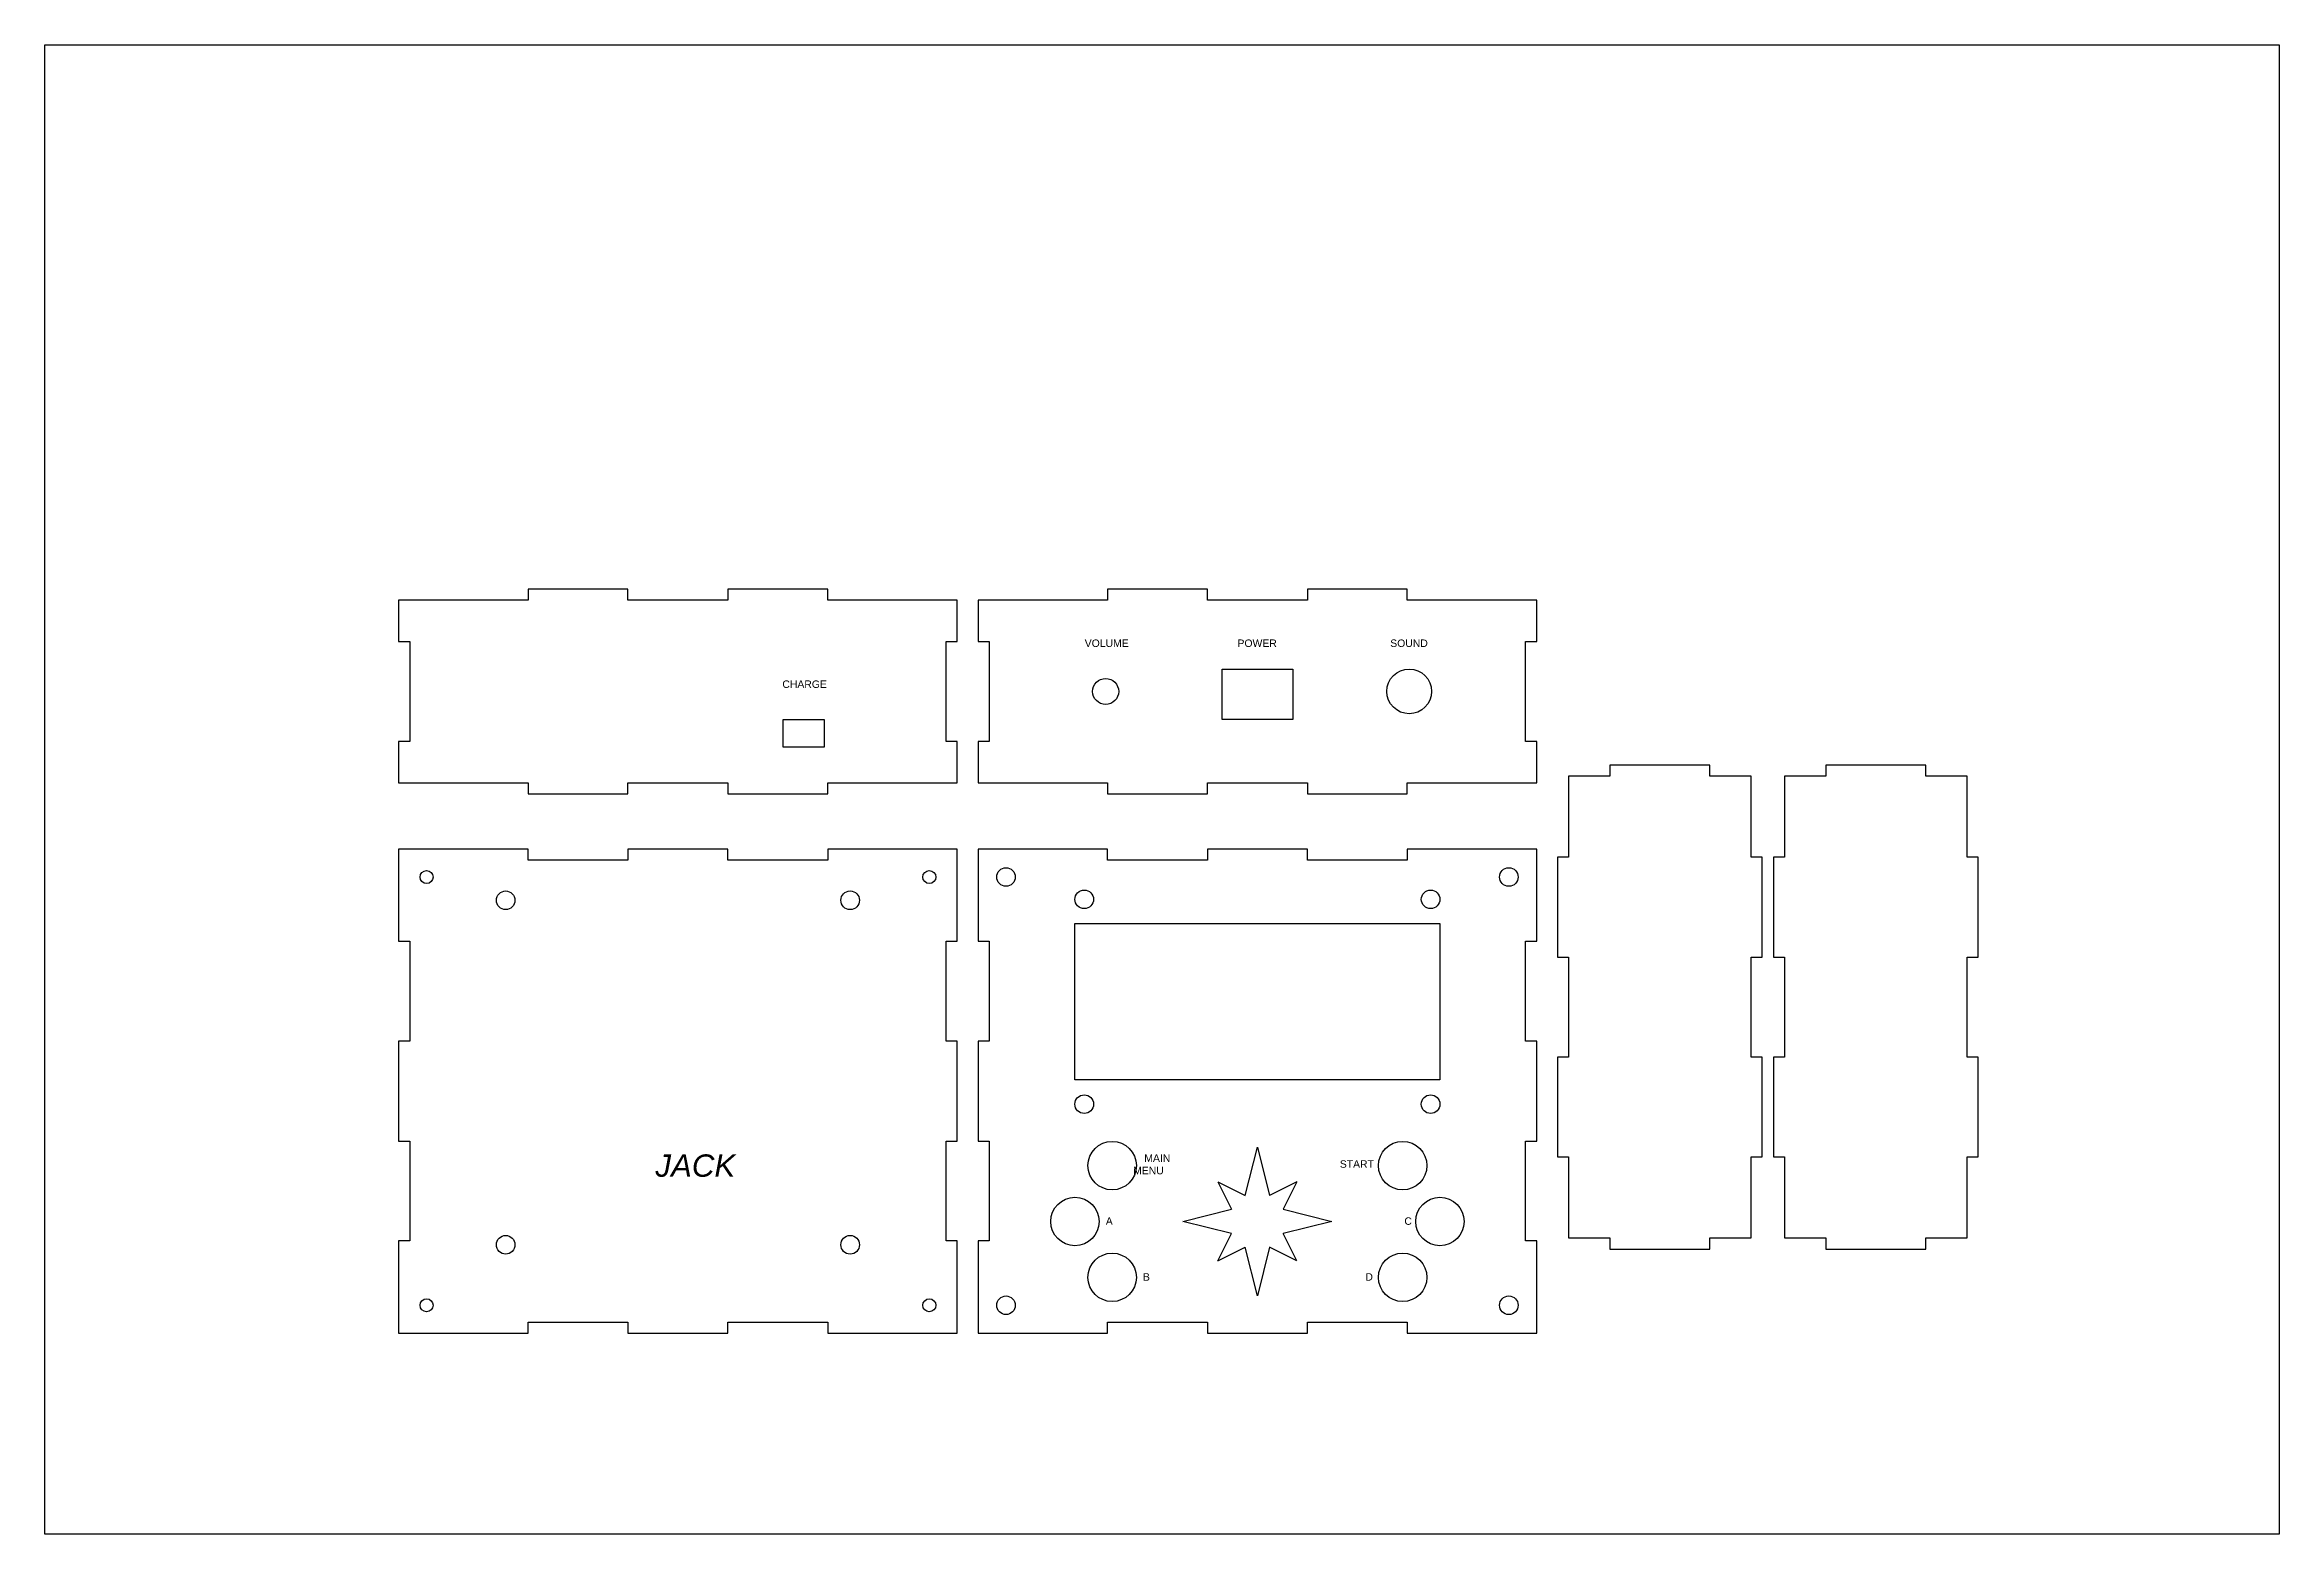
# Model space of a CAD drawing. Extents: x -411 to 189, y -51 to 349.
import ezdxf

# ---------------------------------------------------------------- set-up
doc = ezdxf.new("R2010")
doc.units = 0
doc.header["$MEASUREMENT"] = 0
doc.layers.get('0').update_dxf_attribs({"linetype": 'CONTINUOUS'})
doc.layers.add('CUT', color=1, linetype='CONTINUOUS')
doc.layers.add('ENGRAVE', color=5, linetype='CONTINUOUS')

msp = doc.modelspace()

# ---------------------------------------------------------------- linework, layer by layer
at = {"linetype": 'BYBLOCK'}
msp.add_lwpolyline([(-410.99, -51), (-410.99, 349), (189.01, 349), (189.01, -51)], close=True, dxfattribs=at)
at = {"layer": 'CUT'}
for p, q in [((-308.01, 199.83), (-315.96, 199.83)), ((-315.96, 199.83), (-315.96, 188.74)), ((-281.19, 199.83), (-308.01, 199.83)), ((-254.37, 202.83), (-281.19, 202.83)), ((-281.19, 202.83), (-281.19, 199.83)), ((-254.37, 199.83), (-254.37, 202.83)), ((-227.55, 199.83), (-254.37, 199.83)), ((-200.73, 202.83), (-227.55, 202.83)), ((-227.55, 202.83), (-227.55, 199.83)), ((-200.73, 199.83), (-200.73, 202.83)), ((-165.96, 199.83), (-200.73, 199.83)), ((-165.96, 188.74), (-165.96, 199.83)), ((-152.42, 199.83), (-160.37, 199.83)), ((-160.37, 199.83), (-160.37, 188.74)), ((-125.6, 199.83), (-152.42, 199.83)), ((-98.78, 202.83), (-125.6, 202.83)), ((-125.6, 202.83), (-125.6, 199.83)), ((-98.78, 199.83), (-98.78, 202.83)), ((-71.96, 199.83), (-98.78, 199.83)), ((-45.14, 202.83), (-71.96, 202.83)), ((-71.96, 202.83), (-71.96, 199.83)), ((-45.14, 199.83), (-45.14, 202.83)), ((-10.37, 199.83), (-45.14, 199.83)), ((-10.37, 188.74), (-10.37, 199.83)), ((-315.96, 188.74), (-312.96, 188.74)), ((-312.96, 188.74), (-312.96, 161.92)), ((-168.96, 161.92), (-168.96, 188.74)), ((-168.96, 188.74), (-165.96, 188.74)), ((-160.37, 188.74), (-157.37, 188.74)), ((-157.37, 188.74), (-157.37, 161.92)), ((-13.37, 161.92), (-13.37, 188.74)), ((-13.37, 188.74), (-10.37, 188.74)), ((-312.96, 161.92), (-315.96, 161.92)), ((-315.96, 161.92), (-315.96, 150.83)), ((-165.96, 161.92), (-168.96, 161.92)), ((-165.96, 150.83), (-165.96, 161.92)), ((-157.37, 161.92), (-160.37, 161.92)), ((-160.37, 161.92), (-160.37, 150.83)), ((-10.37, 161.92), (-13.37, 161.92)), ((-10.37, 150.83), (-10.37, 161.92)), ((-315.96, 150.83), (-281.19, 150.83)), ((-281.19, 150.83), (-281.19, 147.83)), ((-254.37, 147.83), (-254.37, 150.83)), ((-254.37, 150.83), (-227.55, 150.83)), ((-227.55, 150.83), (-227.55, 147.83)), ((-200.73, 147.83), (-200.73, 150.83)), ((-200.73, 150.83), (-173.91, 150.83)), ((-173.91, 150.83), (-165.96, 150.83)), ((-160.37, 150.83), (-125.6, 150.83)), ((-125.6, 150.83), (-125.6, 147.83)), ((-98.78, 147.83), (-98.78, 150.83)), ((-98.78, 150.83), (-71.96, 150.83)), ((-71.96, 150.83), (-71.96, 147.83)), ((-45.14, 147.83), (-45.14, 150.83)), ((-45.14, 150.83), (-18.32, 150.83)), ((-18.32, 150.83), (-10.37, 150.83)), ((9.27, 152.57), (-1.82, 152.57)), ((-1.82, 152.57), (-1.82, 130.8)), ((36.09, 155.57), (9.27, 155.57)), ((9.27, 155.57), (9.27, 152.57)), ((36.09, 152.57), (36.09, 155.57)), ((47.18, 152.57), (36.09, 152.57)), ((47.18, 130.8), (47.18, 152.57)), ((67.27, 152.57), (56.18, 152.57)), ((56.18, 152.57), (56.18, 130.8)), ((94.09, 155.57), (67.27, 155.57)), ((67.27, 155.57), (67.27, 152.57)), ((94.09, 152.57), (94.09, 155.57)), ((105.18, 152.57), (94.09, 152.57)), ((105.18, 130.8), (105.18, 152.57)), ((-281.19, 147.83), (-254.37, 147.83)), ((-227.55, 147.83), (-200.73, 147.83)), ((-125.6, 147.83), (-98.78, 147.83)), ((-71.96, 147.83), (-45.14, 147.83)), ((-308.01, 133), (-315.96, 133)), ((-315.96, 133), (-315.96, 108.23)), ((-281.19, 133), (-308.01, 133)), ((-281.19, 130), (-281.19, 133)), ((-227.55, 133), (-254.37, 133)), ((-254.37, 133), (-254.37, 130)), ((-227.55, 130), (-227.55, 133)), ((-165.96, 133), (-200.73, 133)), ((-200.73, 133), (-200.73, 130)), ((-165.96, 108.23), (-165.96, 133)), ((-152.42, 133), (-160.37, 133)), ((-160.37, 133), (-160.37, 108.23)), ((-125.6, 133), (-152.42, 133)), ((-125.6, 130), (-125.6, 133)), ((-71.96, 133), (-98.78, 133)), ((-98.78, 133), (-98.78, 130)), ((-71.96, 130), (-71.96, 133)), ((-10.37, 133), (-45.14, 133)), ((-45.14, 133), (-45.14, 130)), ((-10.37, 108.23), (-10.37, 133)), ((-254.37, 130), (-281.19, 130)), ((-200.73, 130), (-227.55, 130)), ((-98.78, 130), (-125.6, 130)), ((-45.14, 130), (-71.96, 130)), ((-1.82, 130.8), (-4.82, 130.8)), ((-4.82, 130.8), (-4.82, 103.98)), ((50.18, 130.8), (47.18, 130.8)), ((50.18, 103.98), (50.18, 130.8)), ((56.18, 130.8), (53.18, 130.8)), ((53.18, 130.8), (53.18, 103.98)), ((108.18, 130.8), (105.18, 130.8)), ((108.18, 103.98), (108.18, 130.8)), ((-315.96, 108.23), (-312.96, 108.23)), ((-312.96, 108.23), (-312.96, 81.41)), ((-168.96, 81.41), (-168.96, 108.23)), ((-168.96, 108.23), (-165.96, 108.23)), ((-160.37, 108.23), (-157.37, 108.23)), ((-157.37, 108.23), (-157.37, 81.41)), ((-13.37, 81.41), (-13.37, 108.23)), ((-13.37, 108.23), (-10.37, 108.23)), ((-4.82, 103.98), (-1.82, 103.98)), ((-1.82, 103.98), (-1.82, 77.16)), ((47.18, 77.16), (47.18, 103.98)), ((47.18, 103.98), (50.18, 103.98)), ((53.18, 103.98), (56.18, 103.98)), ((56.18, 103.98), (56.18, 77.16)), ((105.18, 77.16), (105.18, 103.98)), ((105.18, 103.98), (108.18, 103.98)), ((-312.96, 81.41), (-315.96, 81.41)), ((-315.96, 81.41), (-315.96, 54.59)), ((-165.96, 81.41), (-168.96, 81.41)), ((-165.96, 54.59), (-165.96, 81.41)), ((-157.37, 81.41), (-160.37, 81.41)), ((-160.37, 81.41), (-160.37, 54.59)), ((-10.37, 81.41), (-13.37, 81.41)), ((-10.37, 54.59), (-10.37, 81.41)), ((-1.82, 77.16), (-4.82, 77.16)), ((-4.82, 77.16), (-4.82, 50.34)), ((50.18, 77.16), (47.18, 77.16)), ((50.18, 50.34), (50.18, 77.16)), ((56.18, 77.16), (53.18, 77.16)), ((53.18, 77.16), (53.18, 50.34)), ((108.18, 77.16), (105.18, 77.16)), ((108.18, 50.34), (108.18, 77.16)), ((-315.96, 54.59), (-312.96, 54.59)), ((-312.96, 54.59), (-312.96, 27.77)), ((-168.96, 27.77), (-168.96, 54.59)), ((-168.96, 54.59), (-165.96, 54.59)), ((-160.37, 54.59), (-157.37, 54.59)), ((-157.37, 54.59), (-157.37, 27.77)), ((-13.37, 27.77), (-13.37, 54.59)), ((-13.37, 54.59), (-10.37, 54.59)), ((-4.82, 50.34), (-1.82, 50.34)), ((-1.82, 50.34), (-1.82, 28.57)), ((47.18, 28.57), (47.18, 50.34)), ((47.18, 50.34), (50.18, 50.34)), ((53.18, 50.34), (56.18, 50.34)), ((56.18, 50.34), (56.18, 28.57)), ((105.18, 28.57), (105.18, 50.34)), ((105.18, 50.34), (108.18, 50.34)), ((-312.96, 27.77), (-315.96, 27.77)), ((-315.96, 27.77), (-315.96, 3)), ((-165.96, 27.77), (-168.96, 27.77)), ((-165.96, 3), (-165.96, 27.77)), ((-157.37, 27.77), (-160.37, 27.77)), ((-160.37, 27.77), (-160.37, 3)), ((-10.37, 27.77), (-13.37, 27.77)), ((-10.37, 3), (-10.37, 27.77)), ((-1.82, 28.57), (9.27, 28.57)), ((9.27, 28.57), (9.27, 25.57)), ((9.27, 25.57), (36.09, 25.57)), ((36.09, 25.57), (36.09, 28.57)), ((36.09, 28.57), (47.18, 28.57)), ((56.18, 28.57), (67.27, 28.57)), ((67.27, 28.57), (67.27, 25.57)), ((67.27, 25.57), (94.09, 25.57)), ((94.09, 25.57), (94.09, 28.57)), ((94.09, 28.57), (105.18, 28.57)), ((-315.96, 3), (-281.19, 3)), ((-281.19, 3), (-281.19, 6)), ((-281.19, 6), (-254.37, 6)), ((-254.37, 6), (-254.37, 3)), ((-254.37, 3), (-227.55, 3)), ((-227.55, 3), (-227.55, 6)), ((-227.55, 6), (-200.73, 6)), ((-200.73, 6), (-200.73, 3)), ((-200.73, 3), (-173.91, 3)), ((-173.91, 3), (-165.96, 3)), ((-160.37, 3), (-125.6, 3)), ((-125.6, 3), (-125.6, 6)), ((-125.6, 6), (-98.78, 6)), ((-98.78, 6), (-98.78, 3)), ((-98.78, 3), (-71.96, 3)), ((-71.96, 3), (-71.96, 6)), ((-71.96, 6), (-45.14, 6)), ((-45.14, 6), (-45.14, 3)), ((-45.14, 3), (-18.32, 3)), ((-18.32, 3), (-10.37, 3))]:
    msp.add_line(p, q, dxfattribs=at)
at = {"layer": 'CUT', "linetype": 'BYBLOCK'}
msp.add_line((-160.37, 133), (-160.37, 123), dxfattribs=at)
for points in [[(-94.87, 167.83), (-94.87, 181.33), (-75.87, 181.33), (-75.87, 167.83)], [(-212.71, 160.33), (-212.71, 167.83), (-201.71, 167.83), (-201.71, 160.33)], [(-134.37, 113), (-36.37, 113), (-36.37, 71), (-134.37, 71)]]:
    msp.add_lwpolyline(points, close=True, dxfattribs=at)
for centre, radius in [((-44.62, 175.33), 6), ((-126.12, 175.33), 3.5), ((-308.46, 125.5), 1.75), ((-173.46, 125.5), 1.75), ((-152.87, 125.5), 2.5), ((-17.87, 125.5), 2.5), ((-287.21, 119.25), 2.5), ((-194.71, 119.25), 2.5), ((-131.87, 119.5), 2.5), ((-38.87, 119.5), 2.5), ((-131.87, 64.5), 2.5), ((-38.87, 64.5), 2.5), ((-124.37, 48), 6.5), ((-46.37, 48), 6.5), ((-134.37, 33), 6.5), ((-36.37, 33), 6.5), ((-287.21, 26.75), 2.5), ((-194.71, 26.75), 2.5), ((-124.37, 18), 6.5), ((-46.37, 18), 6.5), ((-308.46, 10.5), 1.75), ((-173.46, 10.5), 1.75), ((-152.87, 10.5), 2.5), ((-17.87, 10.5), 2.5)]:
    msp.add_circle(centre, radius, dxfattribs=at)
at = {"layer": 'ENGRAVE', "linetype": 'BYBLOCK'}
for p, q in [((-88.64, 39.94), (-85.37, 53)), ((-85.37, 53), (-82.1, 39.94)), ((-95.98, 43.61), (-92.31, 36.27)), ((-95.98, 43.61), (-88.64, 39.94)), ((-74.76, 43.61), (-82.1, 39.94)), ((-74.76, 43.61), (-78.43, 36.27)), ((-105.37, 33), (-92.31, 36.27)), ((-78.43, 36.27), (-65.37, 33)), ((-92.31, 29.73), (-105.37, 33)), ((-65.37, 33), (-78.43, 29.73)), ((-95.98, 22.39), (-92.31, 29.73)), ((-95.98, 22.39), (-88.64, 26.06)), ((-85.37, 13), (-88.64, 26.06)), ((-82.1, 26.06), (-85.37, 13)), ((-74.76, 22.39), (-82.1, 26.06)), ((-74.76, 22.39), (-78.43, 29.73))]:
    msp.add_line(p, q, dxfattribs=at)

# ---------------------------------------------------------------- texts
at = {"layer": 'ENGRAVE', "linetype": 'BYBLOCK', "width": 12.9593, "attachment_point": 1}
for s, insert, char_height in [('{\\fArial|b0|i0|c0|p0;\\W0.84230; }{\\fArial|b0|i0|c0|p0;VOLUME}', (-132.39, 189.28), 2), ('{\\fArial|b0|i0|c0|p0;\\W1.43925; }{\\fArial|b0|i0|c0|p0;POWER}', (-91.83, 189.28), 2), ('{\\fArial|b0|i0|c0|p0;\\W1.86679; }{\\fArial|b0|i0|c0|p0;SOUND}', (-51.15, 189.28), 2), ('{\\fArial|b0|i0|c0|p0;\\W0.66060; }{\\fArial|b0|i0|c0|p0;CHARGE}', (-213.48, 178.28), 2), ('{\\fArial|b0|i1|c0|p0;JACK}', (-247, 51.01), 6), ('{\\fArial|b0|i0|c0|p0;\\W3.86679; }{\\fArial|b0|i0|c0|p0;MAIN }{\\fArial|b0|i0|c0|p0;\\W3.86679; }{\\fArial|b0|i0|c0|p0;MENU}', (-118.74, 51.01), 2), ('{\\fArial|b0|i0|c0|p0;\\W2.40674; }{\\fArial|b0|i0|c0|p0;START}', (-65.11, 49.43), 2), ('{\\fArial|b0|i0|c0|p0;\\W7.14822; }{\\fArial|b0|i0|c0|p0;A}', (-131.63, 34.11), 2), ('{\\fArial|b0|i0|c0|p0;\\W7.03174; }{\\fArial|b0|i0|c0|p0;C}', (-51.37, 34.11), 2), ('{\\fArial|b0|i0|c0|p0;\\W7.11421; }{\\fArial|b0|i0|c0|p0;B}', (-121.63, 19.11), 2), ('{\\fArial|b0|i0|c0|p0;\\W7.00725; }{\\fArial|b0|i0|c0|p0;D}', (-61.82, 19.11), 2)]:
    msp.add_mtext(s, dxfattribs=dict(at, insert=insert, char_height=char_height))

doc.saveas('drawing.dxf')
